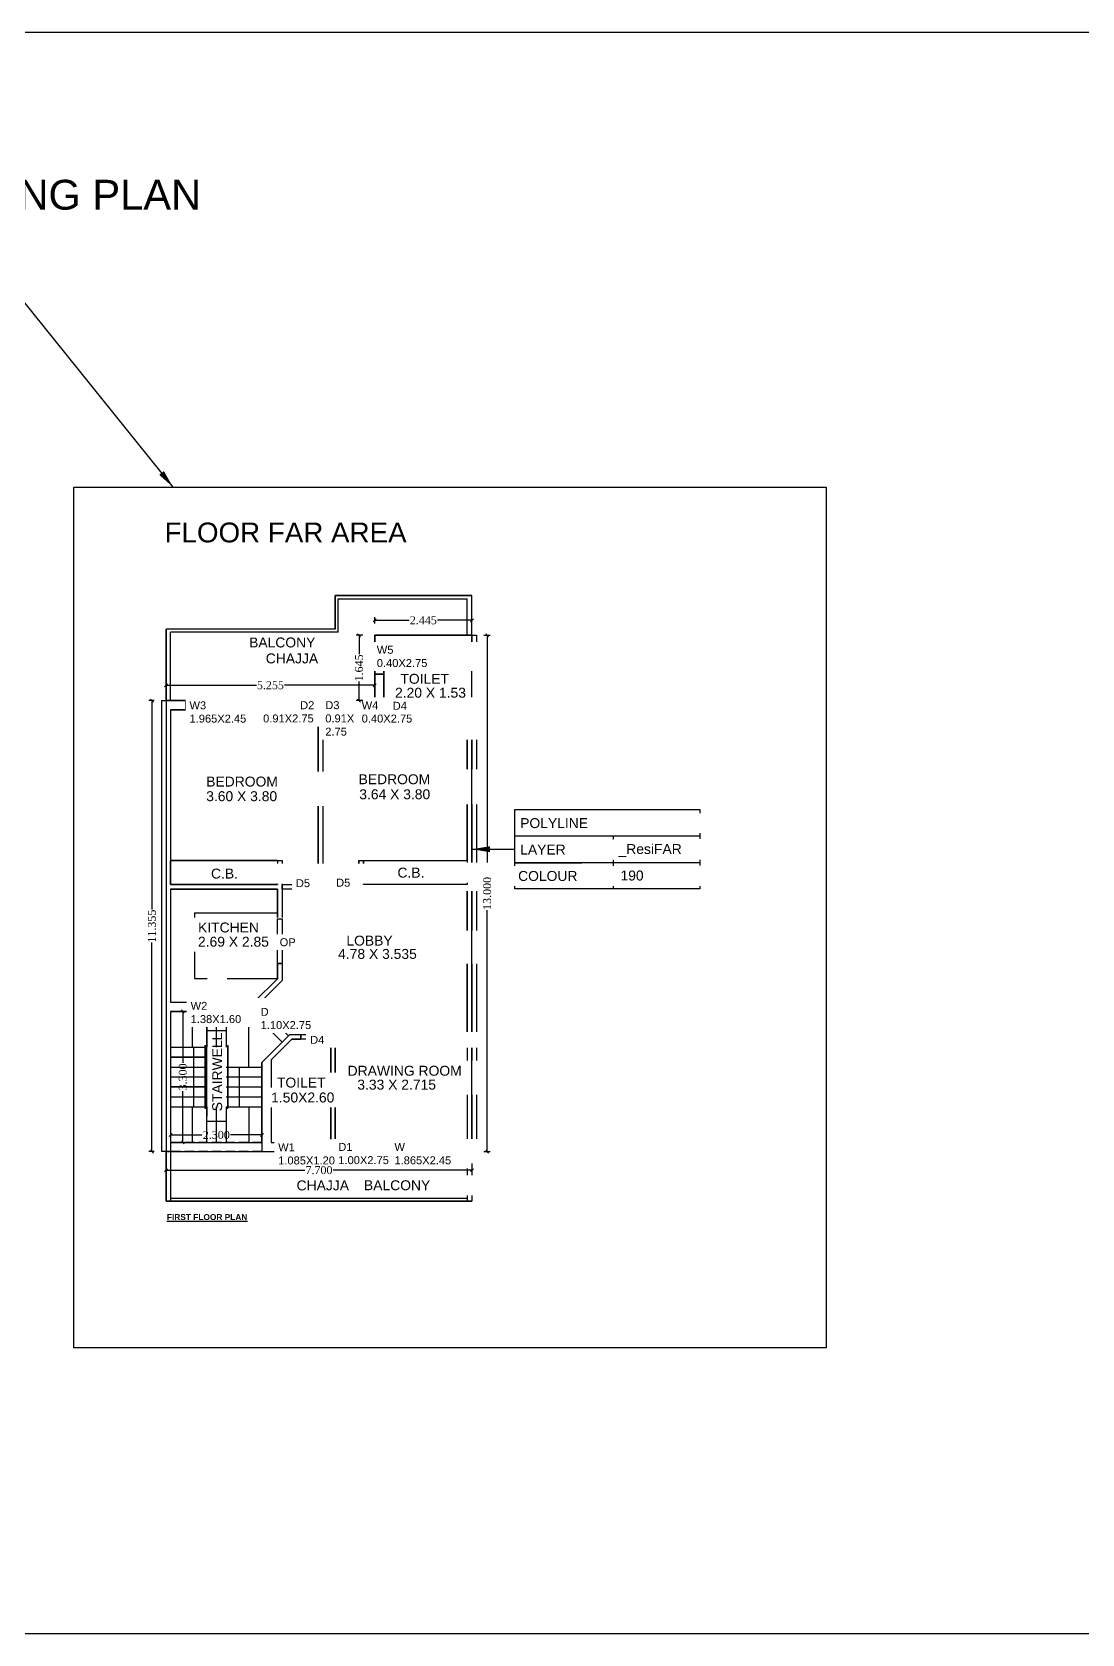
# Model space of a CAD drawing. Header units: metres. Extents: x 180 to 389, y -165 to 195.
# Drawn here: x 206.84 to 233.27, y -6.48 to 33.85 of the extents above; entities that cross this region are included whole.
import ezdxf

# ---------------------------------------------------------------- set-up
doc = ezdxf.new("R2010")
doc.units = ezdxf.units.M
doc.header["$LTSCALE"] = 2
doc.header["$MEASUREMENT"] = 0
doc.linetypes.add('ACAD_ISO02W100', pattern=[15, 12, -3])
for name, color, linetype in [('_ArchProj', 21, 'Continuous'), ('_Balcony', 25, 'Continuous'), ('_CB', 40, 'Continuous'), ('_Dimension', 87, 'Continuous'), ('_Door', 114, 'Continuous'), ('_ResiFAR', 190, 'Continuous'), ('_Room', 72, 'Continuous'), ('_RoomDimensions', 193, 'Continuous'), ('_StaircaseLanding', 210, 'Continuous'), ('_StaircaseWell', 140, 'Continuous'), ('_StairFlight', 105, 'Continuous'), ('_Stairs', 120, 'Continuous'), ('_Window', 115, 'Continuous')]:
    doc.layers.add(name, color=color, linetype=linetype)
doc.styles.add('DRAWING', font='times.ttf', dxfattribs={"height": 0.2})
doc.styles.get("Standard").update_dxf_attribs({"font": 'arial.ttf'})
doc.dimstyles.new('Copy of DRAWING', dxfattribs={"dimtxt": 0.2, "dimasz": 0.46, "dimexe": 0.076, "dimexo": 0.3, "dimgap": 0.037, "dimtad": 0, "dimdec": 3, "dimzin": 0, "dimdsep": 46, "dimtxsty": 'DRAWING', "dimblk": 'ARCHTICK', "dimtsz": 0.037, "dimcen": 0.09, "dimclre": 256, "dimclrt": 256, "dimadec": 0, "dimazin": 0, "dimtfac": 1, "dimtdec": 3, "dimtix": 1, "dimtofl": 0, "dimtmove": 2, "dimatfit": 3, "dimfxl": 1, "dimtolj": 1, "dimtzin": 0, "dimarcsym": 0})
doc.dimstyles.new('DRAWING', dxfattribs={"dimtxt": 0.2, "dimasz": 0.076, "dimexe": 0.076, "dimexo": 0.3, "dimgap": 0.037, "dimtad": 0, "dimdec": 3, "dimzin": 0, "dimdsep": 46, "dimtxsty": 'DRAWING', "dimblk": 'ARCHTICK', "dimtsz": 0.037, "dimcen": 0.09, "dimclre": 256, "dimclrt": 256, "dimadec": 0, "dimazin": 0, "dimtfac": 1, "dimtdec": 3, "dimtix": 1, "dimtofl": 0, "dimtmove": 2, "dimatfit": 3, "dimfxl": 1, "dimtolj": 1, "dimtzin": 0, "dimarcsym": 0})

# ---------------------------------------------------------------- blocks, each defined once
blk = doc.blocks.new('*D318')
at = {"layer": '_Dimension', "color": 0, "linetype": 'ByBlock', "lineweight": -2, "ltscale": 0.01}
for p, q in [((215.505, 19.079), (215.431, 19.005)), ((215.468, 19.042), (216.334, 19.042)), ((217.913, 19.042), (217.046, 19.042)), ((217.876, 19.005), (217.95, 19.079))]:
    blk.add_line(p, q, dxfattribs=at)
at = {"layer": '_Dimension', "linetype": 'ByBlock', "lineweight": -2, "ltscale": 0.01}
for p, q in [((215.468, 18.966), (215.468, 19.118)), ((217.913, 18.966), (217.913, 19.118))]:
    blk.add_line(p, q, dxfattribs=at)
at = {"layer": 'Defpoints', "color": 0, "ltscale": 0.01}
for p in [(217.913, 19.042), (215.468, 18.666), (217.913, 18.666)]:
    blk.add_point(p, dxfattribs=at)
at = {"layer": '_Dimension', "ltscale": 0.01, "insert": (216.69, 19.042), "char_height": 0.2, "attachment_point": 5, "style": 'DRAWING'}
blk.add_mtext('\\A1;2.445', dxfattribs=at)
blk = doc.blocks.new('_ArchTick')
blk = doc.blocks.new('*D319')
at = {"layer": '_Dimension', "linetype": 'ByBlock', "lineweight": -2, "ltscale": 0.01}
for p, q in [((215.168, 18.666), (214.997, 18.666)), ((215.168, 17.021), (214.997, 17.021))]:
    blk.add_line(p, q, dxfattribs=at)
at = {"layer": '_Dimension', "color": 0, "linetype": 'ByBlock', "lineweight": -2, "ltscale": 0.01}
for p, q in [((215.11, 18.629), (215.036, 18.703)), ((215.073, 18.666), (215.073, 18.186)), ((215.073, 17.021), (215.073, 17.501)), ((215.036, 17.058), (215.11, 16.984))]:
    blk.add_line(p, q, dxfattribs=at)
at = {"layer": 'Defpoints', "color": 0, "ltscale": 0.01}
for p in [(215.468, 18.666), (215.073, 17.021), (215.468, 17.021)]:
    blk.add_point(p, dxfattribs=at)
at = {"layer": '_Dimension', "ltscale": 0.01, "insert": (215.073, 17.843), "char_height": 0.2, "attachment_point": 5, "rotation": 90, "style": 'DRAWING'}
blk.add_mtext('\\A1;1.645', dxfattribs=at)
blk = doc.blocks.new('*D320')
at = {"layer": '_Dimension', "color": 0, "linetype": 'ByBlock', "lineweight": -2, "ltscale": 0.01}
for p, q in [((210.25, 17.443), (210.176, 17.369)), ((210.213, 17.406), (212.488, 17.406)), ((215.468, 17.406), (213.193, 17.406)), ((215.431, 17.369), (215.505, 17.443))]:
    blk.add_line(p, q, dxfattribs=at)
at = {"layer": '_Dimension', "linetype": 'ByBlock', "lineweight": -2, "ltscale": 0.01}
for p, q in [((210.213, 17.321), (210.213, 17.482)), ((215.468, 17.321), (215.468, 17.482))]:
    blk.add_line(p, q, dxfattribs=at)
at = {"layer": 'Defpoints', "color": 0, "ltscale": 0.01}
for p in [(215.468, 17.406), (210.213, 17.021), (215.468, 17.021)]:
    blk.add_point(p, dxfattribs=at)
at = {"layer": '_Dimension', "ltscale": 0.01, "insert": (212.84, 17.406), "char_height": 0.2, "attachment_point": 5, "style": 'DRAWING'}
blk.add_mtext('\\A1;5.255', dxfattribs=at)
blk = doc.blocks.new('*D321')
at = {"layer": '_Dimension', "linetype": 'ByBlock', "lineweight": -2, "ltscale": 0.01}
for p, q in [((209.913, 17.021), (209.783, 17.021)), ((209.913, 5.666), (209.783, 5.666))]:
    blk.add_line(p, q, dxfattribs=at)
at = {"layer": '_Dimension', "color": 0, "linetype": 'ByBlock', "lineweight": -2, "ltscale": 0.01}
for p, q in [((209.896, 16.984), (209.822, 17.058)), ((209.859, 17.021), (209.859, 11.759)), ((209.859, 5.666), (209.859, 10.927)), ((209.822, 5.703), (209.896, 5.629))]:
    blk.add_line(p, q, dxfattribs=at)
at = {"layer": 'Defpoints', "color": 0, "ltscale": 0.01}
for p in [(210.213, 17.021), (209.859, 5.666), (210.213, 5.666)]:
    blk.add_point(p, dxfattribs=at)
at = {"layer": '_Dimension', "ltscale": 0.01, "insert": (209.859, 11.343), "char_height": 0.2, "attachment_point": 5, "rotation": 90, "style": 'DRAWING'}
blk.add_mtext('\\A1;11.355', dxfattribs=at)
blk = doc.blocks.new('*D322')
at = {"layer": '_Dimension', "linetype": 'ByBlock', "lineweight": -2, "ltscale": 0.01}
for p, q in [((210.213, 5.366), (210.213, 5.122)), ((217.913, 5.366), (217.913, 5.122))]:
    blk.add_line(p, q, dxfattribs=at)
at = {"layer": '_Dimension', "color": 0, "linetype": 'ByBlock', "lineweight": -2, "ltscale": 0.01}
for p, q in [((210.25, 5.235), (210.176, 5.161)), ((210.213, 5.198), (213.704, 5.198)), ((217.913, 5.198), (214.421, 5.198)), ((217.876, 5.161), (217.95, 5.235))]:
    blk.add_line(p, q, dxfattribs=at)
at = {"layer": 'Defpoints', "color": 0, "ltscale": 0.01}
for p in [(210.213, 5.666), (217.913, 5.666), (217.913, 5.198)]:
    blk.add_point(p, dxfattribs=at)
at = {"layer": '_Dimension', "ltscale": 0.01, "insert": (214.063, 5.198), "char_height": 0.2, "attachment_point": 5, "style": 'DRAWING'}
blk.add_mtext('\\A1;7.700', dxfattribs=at)
blk = doc.blocks.new('*D323')
at = {"layer": '_Dimension', "linetype": 'ByBlock', "lineweight": -2, "ltscale": 0.01}
for p, q in [((218.213, 18.666), (218.373, 18.666)), ((218.213, 5.666), (218.373, 5.666))]:
    blk.add_line(p, q, dxfattribs=at)
at = {"layer": '_Dimension', "color": 0, "linetype": 'ByBlock', "lineweight": -2, "ltscale": 0.01}
for p, q in [((218.334, 18.629), (218.26, 18.703)), ((218.297, 18.666), (218.297, 12.586)), ((218.297, 5.666), (218.297, 11.745)), ((218.26, 5.703), (218.334, 5.629))]:
    blk.add_line(p, q, dxfattribs=at)
at = {"layer": 'Defpoints', "color": 0, "ltscale": 0.01}
for p in [(217.913, 18.666), (218.297, 18.666), (217.913, 5.666)]:
    blk.add_point(p, dxfattribs=at)
at = {"layer": '_Dimension', "ltscale": 0.01, "insert": (218.297, 12.166), "char_height": 0.2, "attachment_point": 5, "rotation": 90, "style": 'DRAWING'}
blk.add_mtext('\\A1;13.000', dxfattribs=at)
blk = doc.blocks.new('*D324')
at = {"layer": '_Dimension', "color": 0, "linetype": 'ByBlock', "lineweight": -2, "ltscale": 0.01}
for p, q in [((210.673, 9.159), (210.599, 9.233)), ((210.636, 9.196), (210.636, 7.904)), ((210.636, 5.896), (210.636, 7.188)), ((210.599, 5.933), (210.673, 5.859))]:
    blk.add_line(p, q, dxfattribs=at)
at = {"layer": '_Dimension', "linetype": 'ByBlock', "lineweight": -2, "ltscale": 0.01}
for p, q in [((210.628, 9.196), (210.712, 9.196)), ((210.628, 5.896), (210.712, 5.896))]:
    blk.add_line(p, q, dxfattribs=at)
at = {"layer": 'Defpoints', "color": 0, "ltscale": 0.01}
for p in [(210.328, 9.196), (210.328, 5.896), (210.636, 5.896)]:
    blk.add_point(p, dxfattribs=at)
at = {"layer": '_Dimension', "ltscale": 0.01, "insert": (210.636, 7.546), "char_height": 0.2, "attachment_point": 5, "rotation": 90, "style": 'DRAWING'}
blk.add_mtext('\\A1;3.300', dxfattribs=at)
blk = doc.blocks.new('*D325')
at = {"layer": '_Dimension', "color": 0, "linetype": 'ByBlock', "lineweight": -2, "ltscale": 0.01}
for p, q in [((210.365, 6.121), (210.291, 6.047)), ((210.328, 6.084), (211.117, 6.084)), ((212.628, 6.084), (211.838, 6.084)), ((212.591, 6.047), (212.665, 6.121))]:
    blk.add_line(p, q, dxfattribs=at)
at = {"layer": '_Dimension', "linetype": 'ByBlock', "lineweight": -2, "ltscale": 0.01}
for p, q in [((210.328, 6.196), (210.328, 6.16)), ((212.628, 6.196), (212.628, 6.16))]:
    blk.add_line(p, q, dxfattribs=at)
at = {"layer": 'Defpoints', "color": 0, "ltscale": 0.01}
for p in [(212.628, 6.084), (210.328, 5.896), (212.628, 5.896)]:
    blk.add_point(p, dxfattribs=at)
at = {"layer": '_Dimension', "ltscale": 0.01, "insert": (211.478, 6.084), "char_height": 0.2, "attachment_point": 5, "style": 'DRAWING'}
blk.add_mtext('\\A1;2.300', dxfattribs=at)

msp = doc.modelspace()

# ---------------------------------------------------------------- linework, layer by layer
at = {"ltscale": 0.01}
for p, q in [((214.4676, 19.6659), (217.9126, 19.6659)), ((214.4676, 18.8209), (214.4676, 19.6659)), ((214.5476, 18.7409), (214.5476, 19.5859)), ((214.5476, 19.5859), (217.7976, 19.5859)), ((217.7976, 18.6659), (217.7976, 19.5859)), ((217.9126, 18.6659), (217.9126, 19.6659)), ((214.4676, 18.8209), (210.2126, 18.8209)), ((210.2126, 17.0209), (210.2126, 18.8209)), ((214.5476, 18.7409), (210.3276, 18.7409)), ((210.3276, 17.0209), (210.3276, 18.7409)), ((215.4676, 18.6659), (218.0276, 18.6659)), ((215.4676, 18.6659), (215.4676, 18.4359)), ((217.9126, 18.6659), (217.9126, 5.6659)), ((218.0276, 18.6659), (218.0276, 5.6659)), ((215.4676, 18.4359), (217.7976, 18.4359)), ((215.4676, 18.4359), (215.4676, 17.6859)), ((215.6976, 18.4359), (215.6976, 17.6859)), ((217.7976, 18.4359), (217.7976, 16.9059)), ((215.4676, 17.6859), (215.4676, 16.7909)), ((215.4676, 17.6859), (215.6976, 17.6859)), ((215.6976, 17.6859), (215.6976, 16.7909)), ((210.0976, 17.0209), (210.0976, 5.6659)), ((210.0976, 17.0209), (210.7076, 17.0209)), ((210.2126, 17.0209), (210.2126, 5.6659)), ((210.7076, 17.0209), (210.7076, 16.7909)), ((210.7076, 17.0209), (212.6726, 17.0209)), ((212.6726, 17.0209), (213.1326, 17.0209)), ((212.6726, 17.0209), (212.6726, 16.7909)), ((213.1326, 17.0209), (213.1326, 16.7909)), ((214.0426, 17.0209), (214.1576, 17.0209)), ((214.0426, 17.0209), (214.0426, 12.2759)), ((214.1576, 17.0209), (214.1576, 12.2759)), ((215.0676, 17.0209), (215.4676, 17.0209)), ((215.0676, 17.0209), (215.0676, 16.7909)), ((210.3276, 16.7909), (210.3276, 12.3909)), ((210.3276, 16.7909), (210.7076, 16.7909)), ((210.7076, 16.7909), (212.6726, 16.7909)), ((212.6726, 16.7909), (213.1326, 16.7909)), ((215.0676, 16.7909), (215.4676, 16.7909)), ((215.4676, 16.7909), (215.6976, 16.7909)), ((216.4476, 16.9059), (217.7976, 16.9059)), ((216.4476, 16.9059), (216.4476, 16.7909)), ((216.4476, 16.7909), (217.7976, 16.7909)), ((217.7976, 16.7909), (217.7976, 12.3909)), ((218.9901, 13.6122), (223.6543, 13.6122)), ((213.0176, 12.9909), (210.3276, 12.9909)), ((213.0176, 12.9909), (213.1326, 12.9909)), ((213.0176, 12.9909), (213.0176, 12.3909)), ((213.1326, 12.9909), (213.1326, 12.2759)), ((215.0676, 12.9909), (215.1826, 12.9909)), ((215.0676, 12.9909), (215.0676, 12.2759)), ((215.1826, 12.9909), (215.1826, 12.3909)), ((215.1826, 12.9909), (217.7976, 12.9909)), ((210.3276, 12.3909), (213.0176, 12.3909)), ((210.3276, 12.2759), (210.3276, 9.4259)), ((210.3276, 12.2759), (213.0176, 12.2759)), ((213.0176, 12.2759), (213.0176, 11.5259)), ((213.1326, 12.2759), (213.1326, 11.5259)), ((214.0426, 12.2759), (214.1576, 12.2759)), ((215.0676, 12.2759), (217.7976, 12.2759)), ((215.1826, 12.3909), (217.7976, 12.3909)), ((217.7976, 12.2759), (217.7976, 5.8959)), ((210.9276, 11.6759), (213.0176, 11.6759)), ((210.9276, 11.6759), (210.9276, 10.0259)), ((213.0176, 11.5259), (213.1326, 11.5259)), ((213.0175, 10.4007), (213.0175, 10.0183)), ((213.0175, 10.4007), (213.1325, 10.4007)), ((213.1325, 10.4007), (213.1325, 9.9707)), ((210.9276, 10.0259), (213.0175, 10.0259)), ((212.3576, 9.1959), (213.1325, 9.9707)), ((212.425, 9.4259), (213.0175, 10.0183)), ((210.3276, 9.4259), (210.7876, 9.4259)), ((210.7876, 9.4259), (210.7876, 9.1959)), ((210.7876, 9.4259), (212.1676, 9.4259)), ((212.1676, 9.4259), (212.425, 9.4259)), ((212.1676, 9.4259), (212.1676, 9.1959)), ((212.5203, 9.3585), (213.2981, 8.5807)), ((210.3276, 9.1959), (210.3276, 5.6659)), ((210.3276, 9.1959), (210.7876, 9.1959)), ((210.7876, 9.1959), (212.1676, 9.1959)), ((211.2276, 9.1959), (211.2276, 5.8959)), ((211.2276, 9.1959), (211.2276, 5.8959)), ((211.4776, 9.1959), (211.4776, 8.2959)), ((211.7276, 9.1959), (211.7276, 8.2959)), ((212.1676, 9.1959), (212.3576, 9.1959)), ((212.3576, 9.1959), (213.1355, 8.418)), ((212.6276, 7.9102), (213.3283, 8.6109)), ((212.8576, 7.9776), (213.3759, 8.4959)), ((213.3283, 8.6109), (213.6076, 8.6109)), ((213.3759, 8.4959), (213.6076, 8.4959)), ((213.6076, 8.6109), (213.6076, 8.4959)), ((214.3576, 8.6109), (214.3576, 5.8959)), ((214.3576, 8.6109), (214.4726, 8.6109)), ((214.4726, 8.6109), (214.4726, 5.6659)), ((210.3276, 8.2959), (211.7276, 8.2959)), ((211.1876, 8.3359), (211.7676, 8.3359)), ((211.1876, 8.3359), (211.1876, 6.7559)), ((211.2076, 8.3159), (211.7476, 8.3159)), ((211.2076, 8.3159), (211.2076, 6.7759)), ((211.7276, 8.2959), (211.7276, 5.8959)), ((211.7476, 8.3159), (211.7476, 6.7759)), ((211.7676, 8.3359), (211.7676, 6.7559)), ((210.3276, 8.0459), (211.2276, 8.0459)), ((210.3276, 7.7959), (211.2276, 7.7959)), ((211.7276, 7.7959), (212.6276, 7.7959)), ((212.6276, 7.9102), (212.6276, 5.6659)), ((212.8576, 7.9776), (212.8576, 5.8959)), ((210.3276, 7.5459), (211.2276, 7.5459)), ((210.3276, 7.2959), (211.2276, 7.2959)), ((211.7276, 7.5459), (212.6276, 7.5459)), ((211.7276, 7.2959), (212.6276, 7.2959)), ((210.3276, 7.0459), (211.2276, 7.0459)), ((211.7276, 7.0459), (212.6276, 7.0459)), ((210.3276, 6.7959), (212.6276, 6.7959)), ((211.1876, 6.7559), (211.7676, 6.7559)), ((211.2076, 6.7759), (211.7476, 6.7759)), ((211.4776, 6.7959), (211.4776, 5.8959)), ((210.3276, 5.6659), (210.0976, 5.6659)), ((210.2126, 5.6659), (210.2126, 4.4159)), ((210.3276, 5.6659), (210.3276, 4.4159)), ((212.6276, 5.6659), (213.0076, 5.6659)), ((212.8576, 5.8959), (213.0076, 5.8959)), ((213.0076, 5.8959), (213.0076, 5.6659)), ((213.0076, 5.8959), (214.0926, 5.8959)), ((213.0076, 5.6659), (214.0926, 5.6659)), ((214.0926, 5.8959), (214.3576, 5.8959)), ((214.0926, 5.8959), (214.0926, 5.6659)), ((214.0926, 5.6659), (214.4726, 5.6659)), ((215.4726, 5.8959), (215.4726, 5.6659)), ((215.4726, 5.8959), (217.3376, 5.8959)), ((215.4726, 5.6659), (217.3376, 5.6659)), ((217.3376, 5.8959), (217.7976, 5.8959)), ((217.3376, 5.8959), (217.3376, 5.6659)), ((217.3376, 5.6659), (218.0276, 5.6659)), ((217.7976, 5.6659), (217.7976, 4.4159)), ((217.9126, 5.6659), (217.9126, 4.4159)), ((210.3276, 4.4959), (217.7976, 4.4959)), ((210.2126, 4.4159), (217.9126, 4.4159))]:
    msp.add_line(p, q, dxfattribs=at)
at = {"linetype": 'ACAD_ISO02W100', "ltscale": 0.01}
for p, q in [((212.6276, 5.8959), (210.3276, 5.8959)), ((212.6276, 5.6659), (210.3276, 5.6659))]:
    msp.add_line(p, q, dxfattribs=at)
at = {"ltscale": 0.01}
msp.add_lwpolyline([(180.407, 33.8529), (389.0953, 33.8529), (389.0953, -6.4782), (180.407, -6.4782)], close=True, dxfattribs=at)
at = {"layer": '_ArchProj', "ltscale": 0.01}
for points in [[(210.2126, 18.8209), (210.2126, 17.0209), (215.4676, 17.0209), (215.4676, 18.6659), (217.9126, 18.6659), (217.9126, 19.6659), (214.4676, 19.6659), (214.4676, 18.8209)], [(210.2126, 5.6659), (217.9126, 5.6659), (217.9126, 4.4159), (210.2126, 4.4159)]]:
    msp.add_lwpolyline(points, close=True, dxfattribs=at)
at = {"layer": '_Balcony', "ltscale": 0.01}
msp.add_lwpolyline([(210.2126, 5.6659), (217.9126, 5.6659), (217.9126, 4.4159), (210.2126, 4.4159)], close=True, dxfattribs=at)
at = {"layer": '_CB', "ltscale": 0.01}
msp.add_lwpolyline([(210.3276, 12.9909), (213.0176, 12.9909), (213.0176, 12.3909), (210.3276, 12.3909)], close=True, dxfattribs=at)
at = {"layer": '_Door', "ltscale": 0.01}
for points in [[(213.1326, 17.0209), (214.0426, 17.0209), (214.0426, 16.7909), (213.1326, 16.7909)], [(214.1576, 17.0209), (215.0676, 17.0209), (215.0676, 16.7909), (214.1576, 16.7909)], [(213.1326, 12.3909), (214.0426, 12.3909), (214.0426, 12.2759), (213.1326, 12.2759)], [(214.1576, 12.3909), (215.0676, 12.3909), (215.0676, 12.2759), (214.1576, 12.2759)], [(213.2981, 8.5807), (212.5203, 9.3585), (212.3576, 9.1959), (213.1355, 8.418)], [(213.6076, 8.6109), (214.3576, 8.6109), (214.3576, 8.4959), (213.6076, 8.4959)], [(214.4726, 5.8959), (215.4726, 5.8959), (215.4726, 5.6659), (214.4726, 5.6659)]]:
    msp.add_lwpolyline(points, close=True, dxfattribs=at)
at = {"layer": '_Room', "ltscale": 0.01}
for p, q in [((213.1326, 12.2759), (213.1325, 9.9707)), ((217.7976, 12.2759), (213.1326, 12.2759)), ((217.7976, 8.6109), (217.7976, 12.2759)), ((213.1325, 9.9707), (212.5203, 9.3585)), ((212.5203, 9.3585), (213.2981, 8.5807)), ((213.2981, 8.5807), (213.3283, 8.6109)), ((213.3283, 8.6109), (217.7976, 8.6109))]:
    msp.add_line(p, q, dxfattribs=at)
for points in [[(215.6976, 18.4359), (217.7976, 18.4359), (217.7976, 16.9059), (215.6976, 16.9059)], [(210.3276, 16.7909), (210.3276, 12.9909), (213.1326, 12.9909), (213.1326, 12.3909), (214.0426, 12.3909), (214.0426, 16.7909)], [(217.7976, 16.7909), (214.1576, 16.7909), (214.1576, 12.3909), (215.0676, 12.3909), (215.0676, 12.9909), (217.7976, 12.9909)], [(210.3276, 12.2759), (210.3276, 9.4259), (212.425, 9.4259), (213.0175, 10.0183), (213.0176, 12.2759)], [(214.3576, 8.4959), (213.3759, 8.4959), (212.8576, 7.9776), (212.8576, 5.8959), (214.3576, 5.8959), (214.3576, 8.4959)], [(214.4726, 8.6109), (217.7976, 8.6109), (217.7976, 5.8959), (214.4726, 5.8959)]]:
    msp.add_lwpolyline(points, close=True, dxfattribs=at)
at = {"layer": '_StaircaseLanding', "ltscale": 0.01}
for points in [[(210.8745, 9.1959), (210.8745, 8.2959)], [(212.2942, 7.7959), (212.2942, 9.1959)], [(210.8745, 6.7959), (210.8745, 5.8959)], [(212.2942, 6.7959), (212.2942, 5.8959)]]:
    msp.add_lwpolyline(points, dxfattribs=at)
at = {"layer": '_StairFlight', "ltscale": 0.01}
for points in [[(210.9037, 8.2959), (210.9037, 6.7959)], [(212.0561, 7.7959), (212.0561, 6.7959)]]:
    msp.add_lwpolyline(points, dxfattribs=at)
at = {"layer": '_Window', "ltscale": 0.01}
msp.add_lwpolyline([(213.0076, 5.8959), (214.0926, 5.8959), (214.0926, 5.6659), (213.0076, 5.6659)], close=True, dxfattribs=at)

# ---------------------------------------------------------------- texts
at = {"ltscale": 0.01, "insert": (210.235, 4.0923), "char_height": 0.15, "width": 2.413672, "attachment_point": 1}
msp.add_mtext('\\fArial|b1|i0|c0|p34;\\LFIRST FLOOR PLAN', dxfattribs=at)

# ---------------------------------------------------------------- dimensions: what is measured, and where the dimension line sits
at = {"layer": '_Dimension', "ltscale": 0.01}
dim = msp.add_linear_dim(base=(209.8593, 5.6659), p1=(210.2126, 17.0209), p2=(210.2126, 5.6659), angle=90, dimstyle='DRAWING', dxfattribs=at)
dim.commit()
dim.dimension.update_dxf_attribs({"geometry": '*D321', "text_midpoint": (209.8593, 11.3434)})
dim = msp.add_linear_dim(base=(212.6276, 6.0843), p1=(210.3276, 5.8959), p2=(212.6276, 5.8959), dimstyle='DRAWING', dxfattribs=at)
dim.commit()
dim.dimension.update_dxf_attribs({"geometry": '*D325', "text_midpoint": (211.4776, 6.0843)})

# ---------------------------------------------------------------- leaders
at = {"ltscale": 0.01}
msp.add_leader([(217.9126, 13.2785), (218.9901, 13.2785)], dimstyle='Copy of DRAWING', override={"dimgap": 0.037, "dimtad": 0}, dxfattribs=at)

# ---------------------------------------------------------------- next in the draw order: texts
at = {"ltscale": 0.01, "insert": (199.2786, 30.1321), "char_height": 0.75, "width": 25.984953, "attachment_point": 1, "bg_fill": 2}
msp.add_mtext('FRESH BUILDING PLAN', dxfattribs=at)
at = {"layer": '_ArchProj', "ltscale": 0.01, "insert": (213.5003, 4.9396), "char_height": 0.25, "width": 4.517248, "attachment_point": 1, "bg_fill": 2}
msp.add_mtext('CHAJJA', dxfattribs=at)
at = {"layer": '_Room', "ltscale": 0.01, "char_height": 0.25, "width": 4.517248, "attachment_point": 1, "bg_fill": 2}
for s, insert in [('TOILET', (216.1132, 17.6943)), ('BEDROOM', (211.2243, 15.1071)), ('DRAWING ROOM', (214.7851, 7.8266))]:
    msp.add_mtext(s, dxfattribs=dict(at, insert=insert))
at = {"layer": '_StaircaseWell', "ltscale": 0.01, "insert": (211.3755, 6.6814), "char_height": 0.25, "width": 4.517248, "attachment_point": 1, "rotation": 90, "bg_fill": 2}
msp.add_mtext('STAIRWELL', dxfattribs=at)

# ---------------------------------------------------------------- next in the draw order: linework, layer by layer
at = {"layer": '_StaircaseWell', "ltscale": 0.01}
msp.add_lwpolyline([(213.1355, 8.418), (212.3576, 9.1959), (210.3276, 9.1959), (210.3276, 5.8959), (212.6276, 5.8959), (212.6276, 7.9102)], close=True, dxfattribs=at)
at = {"layer": '_StairFlight', "ltscale": 0.01}
for points in [[(211.2276, 8.7143), (211.7276, 8.7143)], [(211.2276, 6.4281), (211.7276, 6.4281)]]:
    msp.add_lwpolyline(points, dxfattribs=at)
at = {"layer": '_Stairs', "ltscale": 0.01}
for points in [[(211.2276, 9.1959), (211.2276, 8.2959)], [(211.4776, 9.1959), (211.4776, 8.2959)], [(211.7276, 9.1959), (211.7276, 8.2959)], [(210.3276, 8.2959), (211.2276, 8.2959)], [(211.2276, 8.0459), (210.3276, 8.0459)], [(210.3276, 7.7959), (211.2276, 7.7959)], [(211.7276, 7.7959), (212.6276, 7.7959)], [(210.3276, 7.5459), (211.2276, 7.5459)], [(211.2276, 7.2959), (210.3276, 7.2959)], [(211.7276, 7.5459), (212.6276, 7.5459)], [(211.7276, 7.2959), (212.6276, 7.2959)], [(210.3276, 7.0459), (211.2276, 7.0459)], [(211.7276, 7.0459), (212.6276, 7.0459)], [(210.3276, 6.7959), (211.2276, 6.7959)], [(211.2276, 6.7959), (211.2276, 5.8959)], [(211.4776, 6.7959), (211.4776, 5.8959)], [(211.7276, 6.7959), (211.7276, 5.8959)], [(211.7276, 6.7959), (212.6276, 6.7959)]]:
    msp.add_lwpolyline(points, dxfattribs=at)
at = {"layer": '_Window', "ltscale": 0.01}
msp.add_lwpolyline([(210.7876, 9.4259), (212.1676, 9.4259), (212.1676, 9.1959), (210.7876, 9.1959)], close=True, dxfattribs=at)

# ---------------------------------------------------------------- next in the draw order: texts
at = {"layer": '_ArchProj', "ltscale": 0.01, "insert": (212.7236, 18.2072), "char_height": 0.25, "width": 4.517248, "attachment_point": 1, "bg_fill": 2}
msp.add_mtext('CHAJJA', dxfattribs=at)
at = {"layer": '_Balcony', "ltscale": 0.01, "insert": (215.1954, 4.944), "char_height": 0.25, "width": 4.517248, "attachment_point": 1, "bg_fill": 2}
msp.add_mtext('BALCONY', dxfattribs=at)
at = {"layer": '_Room', "ltscale": 0.01, "char_height": 0.25, "width": 4.517248, "attachment_point": 1, "bg_fill": 2}
for s, insert in [('BEDROOM', (215.0601, 15.1652)), ('KITCHEN', (211.0188, 11.4335))]:
    msp.add_mtext(s, dxfattribs=dict(at, insert=insert))
at = {"layer": '_RoomDimensions', "ltscale": 0.01, "insert": (215.9777, 17.3436), "char_height": 0.25, "width": 4.517248, "attachment_point": 1, "bg_fill": 2}
msp.add_mtext('2.20 X 1.53', dxfattribs=at)

# ---------------------------------------------------------------- next in the draw order: leaders
at = {"ltscale": 0.01}
msp.add_leader([(210.3886, 22.394), (205.19, 28.8529)], dimstyle='Copy of DRAWING', override={"dimgap": 0.037, "dimtad": 0}, dxfattribs=at)

# ---------------------------------------------------------------- next in the draw order: linework, layer by layer
at = {"layer": '_Door', "ltscale": 0.01}
msp.add_lwpolyline([(215.6976, 16.9059), (216.4476, 16.9059), (216.4476, 16.7909), (215.6976, 16.7909)], close=True, dxfattribs=at)

# ---------------------------------------------------------------- next in the draw order: texts
at = {"layer": '_Balcony', "ltscale": 0.01, "insert": (212.3041, 18.609), "char_height": 0.25, "width": 4.517248, "attachment_point": 1, "bg_fill": 2}
msp.add_mtext('BALCONY', dxfattribs=at)
at = {"layer": '_Room', "ltscale": 0.01, "char_height": 0.25, "width": 4.517248, "attachment_point": 1, "bg_fill": 2}
for s, insert in [('LOBBY', (214.7535, 11.1025)), ('TOILET', (213.0055, 7.5286))]:
    msp.add_mtext(s, dxfattribs=dict(at, insert=insert))
at = {"layer": '_RoomDimensions', "ltscale": 0.01, "insert": (211.2243, 14.7392), "char_height": 0.25, "width": 4.517248, "attachment_point": 1, "bg_fill": 2}
msp.add_mtext('3.60 X 3.80', dxfattribs=at)

# ---------------------------------------------------------------- next in the draw order: linework, layer by layer
at = {"layer": '_Balcony', "ltscale": 0.01}
msp.add_lwpolyline([(210.2126, 18.8209), (210.2126, 17.0209), (215.4676, 17.0209), (215.4676, 18.6659), (217.9126, 18.6659), (217.9126, 19.6659), (214.4676, 19.6659), (214.4676, 18.8209)], close=True, dxfattribs=at)
at = {"layer": '_Window', "ltscale": 0.01}
msp.add_lwpolyline([(215.4676, 18.4359), (215.6976, 18.4359), (215.6976, 17.6859), (215.4676, 17.6859)], close=True, dxfattribs=at)

# ---------------------------------------------------------------- next in the draw order: texts
at = {"layer": '_RoomDimensions', "ltscale": 0.01, "char_height": 0.25, "width": 4.517248, "attachment_point": 1, "bg_fill": 2}
for s, insert in [('3.64 X 3.80', (215.0774, 14.7876)), ('2.69 X 2.85', (211.0169, 11.0753)), ('3.33 X 2.715', (215.0287, 7.4774))]:
    msp.add_mtext(s, dxfattribs=dict(at, insert=insert))

# ---------------------------------------------------------------- next in the draw order: linework, layer by layer
at = {"layer": '_Door', "ltscale": 0.01}
msp.add_lwpolyline([(213.0176, 11.5259), (213.1325, 11.5259), (213.1325, 10.4007), (213.0176, 10.4007)], close=True, dxfattribs=at)

# ---------------------------------------------------------------- next in the draw order: texts
at = {"layer": '_RoomDimensions', "ltscale": 0.01, "char_height": 0.25, "width": 4.517248, "attachment_point": 1, "bg_fill": 2}
for s, insert in [('4.78 X 3.535', (214.5456, 10.7685)), ('1.50X2.60', (212.8584, 7.1537))]:
    msp.add_mtext(s, dxfattribs=dict(at, insert=insert))

# ---------------------------------------------------------------- next in the draw order: linework, layer by layer
at = {"layer": '_ResiFAR', "ltscale": 0.01}
msp.add_lwpolyline([(210.2126, 17.0209), (210.2126, 5.6659), (217.9126, 5.6659), (217.9126, 18.6659), (215.4676, 18.6659), (215.4676, 17.0209)], close=True, dxfattribs=at)

# ---------------------------------------------------------------- next in the draw order: texts
at = {"layer": '_Door', "ltscale": 0.01, "char_height": 0.2, "width": 4.517248, "attachment_point": 1, "bg_fill": 2}
for s, insert in [('            D2\\P0.91X2.75', (212.6568, 17.0046)), ('D5', (213.4815, 12.5246)), ('OP', (213.0726, 11.0378)), ('D\\P1.10X2.75', (212.5943, 9.2848)), ('D1\\P1.00X2.75', (214.5501, 5.8843))]:
    msp.add_mtext(s, dxfattribs=dict(at, insert=insert))
at = {"layer": '_Window', "ltscale": 0.01, "insert": (215.5192, 18.3997), "char_height": 0.2, "width": 4.517248, "attachment_point": 1, "bg_fill": 2}
msp.add_mtext('W5\\P0.40X2.75', dxfattribs=at)

# ---------------------------------------------------------------- next in the draw order: linework, layer by layer
at = {"layer": '_Window', "ltscale": 0.01}
for points in [[(210.7076, 17.0209), (212.6726, 17.0209), (212.6726, 16.7909), (210.7076, 16.7909)], [(215.4726, 5.8959), (217.3376, 5.8959), (217.3376, 5.6659), (215.4726, 5.6659)]]:
    msp.add_lwpolyline(points, close=True, dxfattribs=at)

# ---------------------------------------------------------------- next in the draw order: texts
at = {"layer": '_Door', "ltscale": 0.01, "char_height": 0.2, "width": 4.517248, "attachment_point": 1, "bg_fill": 2}
for s, insert in [('D3\\P0.91X\\P2.75', (214.2222, 17.0061)), ('D5', (214.4946, 12.5367)), ('D4', (213.8398, 8.5798))]:
    msp.add_mtext(s, dxfattribs=dict(at, insert=insert))

# ---------------------------------------------------------------- next in the draw order: dimensions: what is measured, and where the dimension line sits
at = {"layer": '_Dimension', "ltscale": 0.01}
dim = msp.add_linear_dim(base=(217.9126, 19.042), p1=(215.4676, 18.6659), p2=(217.9126, 18.6659), dimstyle='DRAWING', dxfattribs=at)
dim.commit()
dim.dimension.update_dxf_attribs({"geometry": '*D318', "text_midpoint": (216.6901, 19.042)})

# ---------------------------------------------------------------- next in the draw order: linework, layer by layer
at = {"layer": '_CB', "ltscale": 0.01}
msp.add_lwpolyline([(215.1826, 12.9909), (217.7976, 12.9909), (217.7976, 12.3909), (215.1826, 12.3909)], close=True, dxfattribs=at)
at = {"layer": '_Window', "ltscale": 0.01}
msp.add_lwpolyline([(215.0676, 17.0209), (215.4676, 17.0209), (215.4676, 16.7909), (215.0676, 16.7909)], close=True, dxfattribs=at)

# ---------------------------------------------------------------- next in the draw order: texts
at = {"layer": '_Door', "ltscale": 0.01, "insert": (215.9198, 16.9898), "char_height": 0.2, "width": 4.517248, "attachment_point": 1, "bg_fill": 2}
msp.add_mtext('D4', dxfattribs=at)
at = {"layer": '_Window', "ltscale": 0.01, "char_height": 0.2, "width": 4.517248, "attachment_point": 1, "bg_fill": 2}
for s, insert in [('W2\\P1.38X1.60', (210.8322, 9.4356)), ('W\\P1.865X2.45', (215.9634, 5.8805))]:
    msp.add_mtext(s, dxfattribs=dict(at, insert=insert))

# ---------------------------------------------------------------- next in the draw order: texts
for s, insert in [('W3\\P1.965X2.45', (210.8041, 17.001)), ('W1\\P1.085X1.20', (213.0363, 5.8765))]:
    msp.add_mtext(s, dxfattribs=dict(at, insert=insert))

# ---------------------------------------------------------------- next in the draw order: dimensions: what is measured, and where the dimension line sits
at = {"layer": '_Dimension', "ltscale": 0.01}
dim = msp.add_linear_dim(base=(210.6361, 5.8959), p1=(210.3276, 9.1959), p2=(210.3276, 5.8959), angle=90, dimstyle='DRAWING', dxfattribs=at)
dim.commit()
dim.dimension.update_dxf_attribs({"geometry": '*D324', "text_midpoint": (210.6361, 7.5459)})

# ---------------------------------------------------------------- next in the draw order: texts
at = {"layer": '_Window', "ltscale": 0.01, "insert": (215.1388, 17.002), "char_height": 0.2, "width": 4.517248, "attachment_point": 1, "bg_fill": 2}
msp.add_mtext('W4\\P0.40X2.75', dxfattribs=at)

# ---------------------------------------------------------------- next in the draw order: dimensions: what is measured, and where the dimension line sits
at = {"layer": '_Dimension', "ltscale": 0.01}
dim = msp.add_linear_dim(base=(217.9126, 5.1982), p1=(210.2126, 5.6659), p2=(217.9126, 5.6659), dimstyle='DRAWING', dxfattribs=at)
dim.commit()
dim.dimension.update_dxf_attribs({"geometry": '*D322', "text_midpoint": (214.0626, 5.1982)})

# ---------------------------------------------------------------- next in the draw order: dimensions: what is measured, and where the dimension line sits
for base, p1, p2, picture, middle in [((215.0734, 17.0209), (215.4676, 18.6659), (215.4676, 17.0209), '*D319', (215.0734, 17.8434)), ((218.2973, 18.6659), (217.9126, 5.6659), (217.9126, 18.6659), '*D323', (218.2973, 12.1659))]:
    dim = msp.add_linear_dim(base=base, p1=p1, p2=p2, angle=90, dimstyle='DRAWING', dxfattribs=at)
    dim.commit()
    dim.dimension.update_dxf_attribs({"geometry": picture, "text_midpoint": middle})
dim = msp.add_linear_dim(base=(215.4676, 17.4062), p1=(210.2126, 17.0209), p2=(215.4676, 17.0209), dimstyle='DRAWING', dxfattribs=at)
dim.commit()
dim.dimension.update_dxf_attribs({"geometry": '*D320', "text_midpoint": (212.8401, 17.4062)})

# ---------------------------------------------------------------- next in the draw order: texts
at = {"layer": '_CB', "ltscale": 0.01, "insert": (216.0392, 12.8137), "char_height": 0.25, "width": 4.517248, "attachment_point": 1, "bg_fill": 2}
msp.add_mtext('C.B.', dxfattribs=at)

# ---------------------------------------------------------------- next in the draw order: linework, layer by layer
at = {"ltscale": 0.01}
msp.add_line((218.9901, 12.9449), (223.6543, 12.9449), dxfattribs=at)
msp.add_lwpolyline([(218.9901, 14.2795), (223.6543, 14.2795), (223.6543, 12.2776), (218.9901, 12.2776)], close=True, dxfattribs=at)

# ---------------------------------------------------------------- next in the draw order: texts
at = {"layer": '_CB', "ltscale": 0.01, "insert": (211.3452, 12.7907), "char_height": 0.25, "width": 4.517248, "attachment_point": 1, "bg_fill": 2}
msp.add_mtext('C.B.', dxfattribs=at)

# ---------------------------------------------------------------- next in the draw order: linework, layer by layer
at = {"ltscale": 0.01}
msp.add_lwpolyline([(207.8943, 22.394), (226.8348, 22.394), (226.8348, 0.7291), (207.8943, 0.7291)], close=True, dxfattribs=at)

# ---------------------------------------------------------------- next in the draw order: texts
at = {"ltscale": 0.01, "attachment_point": 1, "bg_fill": 2}
for s, insert, char_height, width in [('FLOOR FAR AREA', (210.1763, 21.5033), 0.5, 10.361623), ('POLYLINE', (219.1291, 14.0616), 0.25, 4.517248)]:
    msp.add_mtext(s, dxfattribs=dict(at, insert=insert, char_height=char_height, width=width))

# ---------------------------------------------------------------- next in the draw order: linework, layer by layer
at = {"ltscale": 0.01}
msp.add_line((221.4733, 13.6122), (221.4733, 12.2776), dxfattribs=at)

# ---------------------------------------------------------------- next in the draw order: texts
at = {"ltscale": 0.01, "insert": (219.1291, 13.3943), "char_height": 0.25, "width": 4.517248, "attachment_point": 1, "bg_fill": 2}
msp.add_mtext('LAYER', dxfattribs=at)

# ---------------------------------------------------------------- next in the draw order: texts
at = {"ltscale": 0.01, "insert": (221.6048, 13.4089), "char_height": 0.25, "width": 4.517248, "attachment_point": 1, "bg_fill": 2}
msp.add_mtext('_ResiFAR', dxfattribs=at)

# ---------------------------------------------------------------- next in the draw order: texts
at = {"ltscale": 0.01, "insert": (219.0766, 12.7307), "char_height": 0.25, "width": 4.517248, "attachment_point": 1, "bg_fill": 2}
msp.add_mtext('COLOUR', dxfattribs=at)

# ---------------------------------------------------------------- next in the draw order: texts
at = {"ltscale": 0.01, "insert": (221.6541, 12.7416), "char_height": 0.25, "width": 4.517248, "attachment_point": 1, "bg_fill": 2}
msp.add_mtext('190', dxfattribs=at)

doc.saveas('drawing.dxf')
